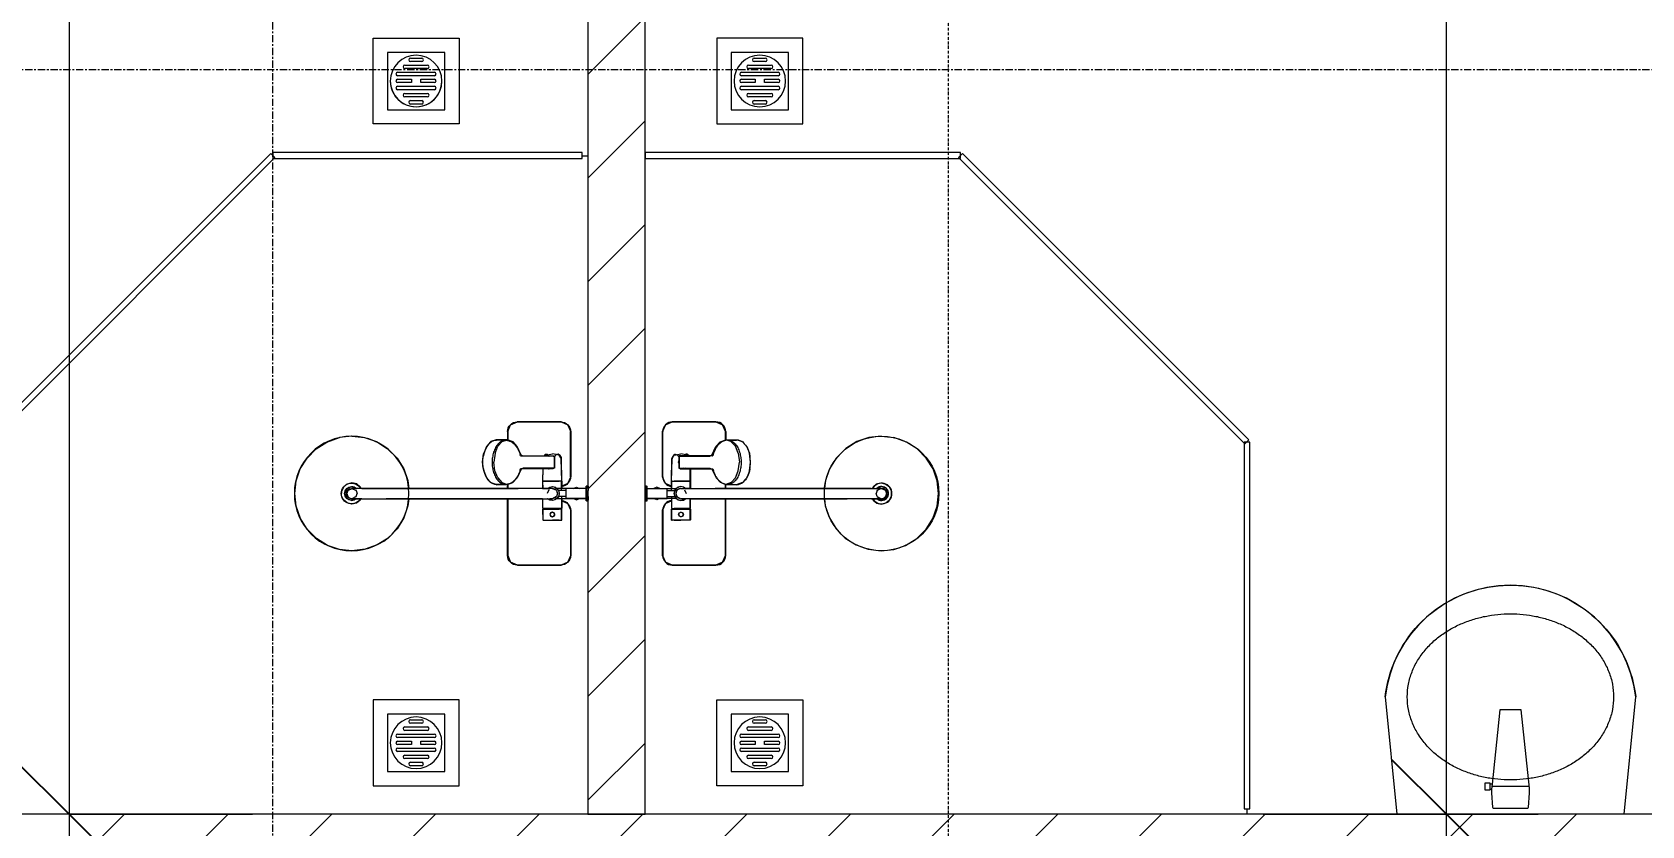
# Model space of a CAD drawing. Header units: millimetres. Extents: x 1591 to 239055, y -15958 to 83255.
# Drawn here: x 141412 to 144222, y 35717 to 37103 of the extents above; entities that cross this region are included whole.
import ezdxf

# ---------------------------------------------------------------- set-up
doc = ezdxf.new("R2010")
doc.units = ezdxf.units.MM
doc.linetypes.add('Dash Dot 3_16_', pattern=[7.9375, 4.7625, -1.5875, 0, -1.5875])
doc.linetypes.add('Grid Line', pattern=[22.225, 12.7, -3.175, 3.175, -3.175])
for name, color, linetype, lineweight in [('0-1', 250, 'Continuous', 5), ('A-ANNO-DIMS', 211, 'Continuous', 9), ('A-ANNO-DIMS-160', 211, 'Continuous', 9), ('A-FLOR-2', 9, 'Continuous', 9), ('A-GLAZ-CURT-1', 254, 'Continuous', 9), ('A-GLAZ-CURT-2', 9, 'Continuous', 9), ('A-WALL-1', 253, 'Continuous', 18), ('A-WALL-3', 113, 'Continuous', 18), ('A-WALL-PATT-1', 10, 'Continuous', 9), ('A-WALL-PATT-2', 111, 'Continuous', 9), ('G-ANNO-SYMB-1', 111, 'Dash Dot 3_16_', 18), ('M-EQPM-1', 254, 'Continuous', 9), ('P-SANR-FIXT', 6, 'Continuous', 9), ('P-SANR-FIXT-1', 254, 'Continuous', 9), ('S-GRID-1', 1, 'Grid Line', 9)]:
    doc.layers.add(name, color=color, linetype=linetype, lineweight=lineweight)
doc.styles.add('UTM Avo', font='UTM Avo.ttf', dxfattribs={"width": 0.9, "height": 400})
doc.dimstyles.new('1_Dim_chi_tiet_2_5', dxfattribs={"dimscale": 304.8, "dimtxt": 399.720379, "dimasz": 0.629921, "dimexe": 0.524934, "dimexo": 0.0625, "dimgap": 0.052493, "dimtad": 1, "dimdec": 0, "dimrnd": 5, "dimzin": 0, "dimdsep": 46, "dimtxsty": 'UTM Avo', "dimblk1": 'OBLIQUE', "dimblk2": 'OBLIQUE', "dimsah": 1, "dimcen": 0.09, "dimdle": 0.524934, "dimazin": 0, "dimtfac": 1, "dimtdec": 4, "dimtix": 1, "dimtmove": 0, "dimatfit": 3, "dimfxl": 1.049869, "dimfxlon": 1, "dimtvp": 1, "dimtolj": 1, "dimtzin": 0, "dimarcsym": 2})

# ---------------------------------------------------------------- blocks, each defined once
blk = doc.blocks.new('93925000_0001 - 93925000_top_dwg_93925000_T-348115-TKCS_MB TẦNG 6-8')
at = {"layer": 'P-SANR-FIXT'}
for p, q in [((-125, -47.4), (-125, -123.4)), ((-29.3, -30.4), (-108, -30.4)), ((-46.3, -78.4), (-46.3, -46.7)), ((-27.2, -47.1), (-26.1, -47.1)), ((21.5, -45.9), (60.6, -46.7)), ((29.3, -30.4), (108, -30.4)), ((125, -47.4), (125, -123.4)), ((-27.2, -77.9), (-26.1, -77.9)), ((-9, -412.5), (-9, -62.5)), ((9, -62.5), (9, -412.5)), ((43, -78.7), (21.5, -79.2)), ((43, -64.7), (43, -117.7)), ((65.8, -117.7), (65.8, -64.7)), ((-108, -140.4), (-9, -140.4)), ((9, -140.4), (16.1, -140.4)), ((42.7, -117.9), (42.7, -117.9)), ((43.2, -117.6), (43.2, -117.5)), ((65.6, -117.5), (65.6, -117.6)), ((66.1, -117.9), (66.1, -117.9)), ((108, -140.4), (92.7, -140.4)), ((15.4, -159.1), (15.8, -143.3)), ((93, -143.3), (93.4, -159.1))]:
    blk.add_line(p, q, dxfattribs=at)
at = {"layer": 'P-SANR-FIXT', "flags": 128}
for points in [[(-45.8, -46.1), (-27.2, -46.1), (-27.2, -78.9), (-45.8, -78.9)], [(-26.1, -46), (-26.1, -78.9), (-9, -79)], [(21.5, -47.4), (21.5, -79.1), (9, -79)]]:
    blk.add_lwpolyline(points, dxfattribs=at)
at = {"layer": 'P-SANR-FIXT'}
for centre, radius in [((-36.5, -62.5), 3.95), ((0, -412.5), 100)]:
    blk.add_circle(centre, radius, dxfattribs=at)
for centre, radius, start, end in [((-108, -47.4), 17, 90, 180), ((-45.8, -46.6), 0.5, 90, 180), ((-29.3, -47.4), 17, 4.7626, 90), ((0, -62.5), 12, 318.5904, 221.4096), ((0, -62.5), 9, 90, 180.0008), ((0, -62.5), 9, 360, 90), ((29.3, -47.4), 17, 90, 175.2374), ((59.7, -57.1), 10.5, 38.6491, 85.492), ((108, -47.4), 17, 360, 90), ((-45.8, -78.4), 0.5, 180, 270), ((45.7, -61.8), 2.59, 155.1929, 175.7071), ((45.9, -61.8), 2.75, 130.8294, 155.1929), ((46.1, -62.1), 3.08, 110.5459, 130.8294), ((54.4, -334.8), 275.9, 88.2683, 91.7343), ((-11.1, -67.1), 76.9, 1.7693, 4.1075), ((65.2, -72.4), 3.46, 323.2522, 79.3541), ((-108, -123.4), 17, 180, 270), ((33.7, -143.7), 17.9, 164.9525, 172.4168), ((35.2, -144.2), 19.5, 157.9614, 164.9563), ((37.1, -144.9), 21.6, 151.4775, 157.9654), ((39.3, -146.1), 24, 145.4892, 151.4815), ((41.5, -147.6), 26.8, 139.9517, 145.4927), ((43.6, -149.4), 29.5, 134.7867, 139.9744), ((46.2, -152), 33.2, 130.0223, 134.7808), ((47.7, -153.8), 35.5, 125.4414, 130.0144), ((49.9, -156.8), 39.2, 121.1773, 125.4365), ((50.6, -157.9), 40.5, 119.697, 121.1761), ((51, -158.7), 41.5, 117.0276, 119.7085), ((52.2, -161.1), 44.1, 113.3199, 117.0258), ((51.7, -159.9), 42.8, 109.7779, 113.2977), ((52.5, -162.2), 45.2, 106.1472, 109.7766), ((53.2, -164.5), 47.7, 103.9355, 106.1665), ((39.1, -108.2), 10.4, 284.3956, 285.5116), ((40.8, -114.2), 4.19, 285.5116, 289.9665), ((40.2, -112.5), 6, 289.9665, 292.7061), ((41.4, -115.3), 2.96, 292.7061, 296.5405), ((41.3, -115.1), 3.16, 296.9591, 300.8286), ((41.8, -115.8), 2.26, 300.8286, 305.287), ((42.1, -116.4), 1.64, 305.287, 309.9326), ((42.6, -116.9), 0.906, 309.9326, 315.24), ((66.5, -116.6), 1.39, 229.6335, 235.1234), ((66.3, -116.8), 1.08, 225.1702, 229.6335), ((67.3, -115.4), 2.79, 235.1234, 238.7439), ((67.2, -115.6), 2.6, 238.7439, 243.4573), ((67.8, -114.4), 3.89, 243.9189, 246.8313), ((68.1, -113.8), 4.52, 246.843, 250.4792), ((68.3, -113.2), 5.24, 250.478, 254.0406), ((68.5, -112.7), 5.75, 254.0357, 256.0561), ((55.4, -165.2), 48.4, 73.8659, 76.0481), ((56.2, -162.4), 45.5, 70.241, 73.86), ((57.4, -159.2), 42.1, 66.6693, 70.2637), ((56.5, -161.3), 44.3, 62.9815, 66.6728), ((58, -158.4), 41.1, 60.2783, 62.9855), ((57.7, -158.9), 41.7, 58.8444, 60.2824), ((59.2, -156.4), 38.7, 54.5377, 58.8482), ((60.9, -154), 35.8, 50.0034, 54.5405), ((62.8, -151.7), 32.8, 45.1921, 50.0042), ((65, -149.6), 29.8, 40.0487, 45.1896), ((87.6, -128.4), 1.5, 180, 187.5386), ((87.6, -128.4), 1.5, 258.6057, 270), ((67.2, -147.7), 26.8, 34.5125, 40.0422), ((69.4, -146.2), 24.2, 28.5363, 34.4919), ((73.8, -143.9), 19.2, 21.6374, 28.9183), ((71.2, -145), 22.1, 15.4436, 21.6374), ((76.8, -143.4), 16.2, 7.1859, 15.4436), ((108, -123.4), 17, 270, 360), ((32.7, -159), 17.3, 181.3198, 222.2619), ((32.6, -143.6), 16.9, 172.414, 179.1297), ((76, -159), 17.4, 317.3098, 358.6393), ((73.9, -143.8), 19.1, 1.2699, 7.1859), ((54.2, -123), 60.6, 259.1395, 270.1494), ((54.2, -119.5), 64.1, 270.1494, 280.3637), ((0, -412.5), 18, 120.2491, 59.7509), ((0, -412.5), 12.2, 137.7946, 42.2054), ((0, -412.5), 9, 180, 0)]:
    blk.add_arc(centre, radius, start, end, dxfattribs=at)
for points, degree in [([(-12.9, 0), (-12.9, -1.5), (-12.9, -3)], 2), ([(12.9, 0), (0, 0), (-12.8, 0)], 2), ([(12.8, 0), (12.9, 0), (12.9, 0)], 2), ([(12.9, 0), (12.9, -1.5), (12.9, -3)], 2), ([(-12.9, -3), (0, -3), (12.8, -3)], 2), ([(-12.8, -3), (-12.9, -3), (-12.9, -3)], 2), ([(-8.5, -3.8), (-8.5, -20.9), (-8.5, -38)], 2), ([(8.5, -3.8), (8.5, -20.9), (8.5, -38)], 2), ([(-5, -46), (-15.5, -46), (-26.1, -46)], 2), ([(-8.5, -38), (0, -38), (8.5, -38)], 2), ([(-5, -38), (-5, -44.8), (-5, -51.6)], 2), ([(5, -38), (5, -44.8), (5, -51.6)], 2), ([(5, -46), (13.3, -46), (21.5, -46)], 2), ([(43.2, -61.6), (43.1, -62.2), (43.3, -62.8), (43, -63.5), (43, -64.1), (43, -64.7)], 5), ([(46.1, -59), (45.8, -59), (45.6, -59), (45.4, -59.1), (45.2, -59.1), (45, -59.2)], 5), ([(65.6, -61.6), (65.6, -60.8), (65.5, -60), (64.3, -59), (63.5, -59), (62.7, -59)], 5), ([(42.8, -182.5), (33, -180.6), (24.7, -176.4), (19.9, -170.7)], 3), ([(88.8, -170.8), (83.9, -176.5), (75.6, -180.7), (65.8, -182.5)], 3)]:
    blk.add_open_spline(points, degree=degree, dxfattribs=at)
for points, weights in [([(-9.3, -3), (-8.5, -3), (-8.5, -3.8)], [1, 0.707106775639, 1]), ([(9.3, -3), (8.5, -3), (8.5, -3.8)], [1, 0.707106765177, 1]), ([(21.5, -45.9), (21.5, -45.7), (21.5, -47.4)], [0.874147445041, 0.908470869121, 1]), ([(67.9, -74.4), (66.9, -75.7), (65.8, -76.4)], [1, 0.991614392871, 1]), ([(54.4, -167.3), (15.8, -167.3), (15.8, -143.6)], [1, 0.707106781187, 1]), ([(93, -143.6), (93, -167.3), (54.4, -167.3)], [1, 0.707106781187, 1])]:
    blk.add_rational_spline(points, weights, degree=2, dxfattribs=at)
blk.add_open_spline([(68, -50.6), (68.4, -51.1), (68.6, -51.7), (68.7, -53.5), (68.2, -54.7), (66.1, -57), (64.6, -58.1), (62.7, -59)], degree=3, knots=[0.3623591, 0.3623591, 0.3623591, 0.3623591, 0.4991435, 0.4991435, 0.7494159, 0.7494159, 0.9564651, 0.9564651, 0.9564651, 0.9564651], dxfattribs=at)
blk = doc.blocks.new('93925000_0001 - 93925000_top_dwg-348114-TKCS_MB TẦNG 6-8')
blk.add_blockref('93925000_0001 - 93925000_top_dwg_93925000_T-348115-TKCS_MB TẦNG 6-8', (0, 0))
blk = doc.blocks.new('93925000_0001 - 93925000_3D_low_dwg-348120-TKCS_MB TẦNG 6-8')
at = {"layer": 'P-SANR-FIXT'}
for p, q in [((-13, 0.4), (-12.1, 0.4)), ((-13, 0.4), (-11.6, 0.4)), ((-13, -2.4), (-13, 0.4)), ((-12.1, 0.4), (-9.1, 0.4)), ((-8, 0.4), (-11.6, 0.4)), ((-9.1, 0.4), (-5, 0.4)), ((-5, 0.4), (-8, 0.4)), ((-5, 0.4), (0, 0.4)), ((0, 0.4), (5.1, 0.4)), ((5.1, 0.4), (9, 0.4)), ((8.2, 0.4), (5.1, 0.4)), ((11.6, 0.4), (8.2, 0.4)), ((9, 0.4), (12, 0.4)), ((13, 0.4), (11.6, 0.4)), ((12, 0.4), (13, 0.4)), ((13, -2.4), (13, 0.4)), ((-13, -2.4), (-13, 0)), ((-12.1, -2.4), (-13, -2.4)), ((-13, -2.4), (-11.6, -2.4)), ((-12.1, -2.4), (-13, -2.4)), ((-13, -2.4), (-11.6, -2.4)), ((-9.1, -2.4), (-12.1, -2.4)), ((-9.1, -2.4), (-12.1, -2.4)), ((-11.6, -2.4), (-8.5, -2.4)), ((-11.6, -2.4), (-8.9, -2.4)), ((-11.1, -20.1), (-8.9, -14.6)), ((-8.9, -25.2), (-11.1, -20.1)), ((-5, -2.4), (-9.1, -2.4)), ((-8.9, -45.6), (-8.9, -2.4)), ((-6.1, -2.4), (-8.5, -2.4)), ((-8.5, -53.6), (-8.5, -2.4)), ((0, -2.4), (-5, -2.4)), ((5.1, -2.4), (0, -2.4)), ((5.1, -2.4), (9, -2.4)), ((6.1, -2.4), (8.5, -2.4)), ((11.6, -2.4), (8.5, -2.4)), ((8.5, -2.4), (8.5, -53.6)), ((8.9, -2.4), (8.9, -45.6)), ((11.6, -2.4), (8.9, -2.4)), ((11.1, -20.1), (8.9, -15)), ((8.9, -25.6), (11.1, -20.1)), ((9, -2.4), (12, -2.4)), ((9, -2.4), (12, -2.4)), ((13, -2.4), (11.6, -2.4)), ((13, -2.4), (11.6, -2.4)), ((12, -2.4), (13, -2.4)), ((12, -2.4), (13, -2.4)), ((13, -2.4), (13, 0)), ((-125, -47), (-120, -35)), ((-120, -35), (-125, -47)), ((-125, -123), (-125, -47)), ((-125, -47), (-125, -123)), ((-120, -35), (-108, -30)), ((-108, -30), (-120, -35)), ((-108, -30), (-29.2, -30)), ((-29.2, -30), (-108, -30)), ((-46.3, -45.7), (-27.2, -45.6)), ((-46.3, -46.9), (-46.3, -45.7)), ((-46.3, -45.7), (-46.3, -46.9)), ((-46.3, -50.5), (-46.3, -46.9)), ((-46.3, -50.5), (-46.3, -56.1)), ((-46.3, -56.1), (-46.3, -62.1)), ((-29.2, -30), (-17.2, -35)), ((-17.2, -35), (-29.2, -30)), ((-27.2, -46.8), (-27.2, -45.6)), ((-27.2, -46.8), (-27.2, -50.4)), ((-27.2, -56), (-27.2, -50.4)), ((-27.2, -62.1), (-27.2, -56)), ((-26.1, -46.8), (-26.1, -45.6)), ((-8.5, -45.6), (-26.1, -45.6)), ((-26.1, -46.8), (-26.1, -50.4)), ((-26.1, -56), (-26.1, -50.4)), ((-26.1, -62.1), (-26.1, -56)), ((-17.2, -35), (-12.8, -45.6)), ((-12.8, -45.6), (-17.2, -35)), ((-8.5, -53.6), (-11.2, -57.7)), ((-8.5, -53.6), (-11.2, -57.7)), ((-5.4, -54.9), (-9, -62.1)), ((-4.4, -50.9), (-8.5, -53.6)), ((-4.4, -50.9), (-8.5, -53.6)), ((0, -53.1), (-5.4, -54.9)), ((-4.6, -51), (-4.4, -50.9)), ((0, -50.1), (-4.4, -50.9)), ((4.4, -50.9), (0, -50.1)), ((2.5, -54.1), (0, -53.1)), ((4.4, -50.9), (4.6, -51)), ((4.4, -50.9), (8.5, -53.6)), ((4.4, -50.9), (8.5, -53.6)), ((9, -62.1), (6.4, -55.7)), ((21.5, -45.6), (8.5, -45.6)), ((11.1, -57.5), (8.5, -53.6)), ((11.2, -57.7), (8.5, -53.6)), ((11.2, -57.7), (8.5, -53.6)), ((17.2, -35), (12.8, -45.6)), ((12.8, -45.6), (17.2, -35)), ((17.2, -35), (29.2, -30)), ((17.2, -35), (29.2, -30)), ((21.5, -45.6), (60.6, -46.1)), ((21.5, -46.8), (21.5, -45.6)), ((21.5, -46.8), (21.5, -50.4)), ((21.5, -56), (21.5, -50.4)), ((21.5, -62.1), (21.5, -56)), ((29.2, -30), (108, -30)), ((108, -30), (29.2, -30)), ((60.6, -46.1), (66.7, -50.3)), ((66.7, -50.3), (69.5, -62.1)), ((108, -30), (120, -35)), ((120, -35), (108, -30)), ((120, -35), (125, -47)), ((125, -47), (120, -35)), ((125, -47), (125, -123)), ((125, -123), (125, -47)), ((-46.3, -68.1), (-46.3, -62.1)), ((-46.3, -73.7), (-46.3, -68.1)), ((-46.3, -77.3), (-46.3, -73.7)), ((-46.3, -78.5), (-46.3, -77.3)), ((-46.3, -78.5), (-46.3, -77.3)), ((-46.3, -78.5), (-27.2, -78.6)), ((-40.5, -62.1), (-39.4, -59.4)), ((-40.5, -62.1), (-39.3, -64.9)), ((-36.6, -58.1), (-39.4, -59.4)), ((-36.5, -66.1), (-39.3, -64.9)), ((-36.6, -58.1), (-33.6, -59.3)), ((-33.6, -64.8), (-36.5, -66.1)), ((-33.6, -59.3), (-32.5, -62.1)), ((-33.6, -64.8), (-32.5, -62.1)), ((-27.2, -68.2), (-27.2, -62.1)), ((-27.2, -73.8), (-27.2, -68.2)), ((-27.2, -77.4), (-27.2, -73.8)), ((-27.2, -78.6), (-27.2, -77.4)), ((-26.1, -68.2), (-26.1, -62.1)), ((-26.1, -73.8), (-26.1, -68.2)), ((-26.1, -77.4), (-26.1, -73.8)), ((-26.1, -78.6), (-26.1, -77.4)), ((-26.1, -78.6), (-9, -78.6)), ((-11.1, -57.5), (-12, -62.1)), ((-11.2, -57.7), (-12, -62.1)), ((-12, -62.1), (-11.2, -66.5)), ((-12, -62.1), (-11.2, -66.5)), ((-11.1, -57.5), (-11.2, -57.7)), ((-11.1, -66.7), (-11.2, -66.5)), ((-11.2, -66.5), (-9, -69.8)), ((-11.1, -66.7), (-9, -69.9)), ((-9, -62.1), (-9, -66.3)), ((-9, -79.5), (-9, -66.3)), ((-9, -79.5), (-9, -94.5)), ((6.4, -68.5), (0, -71.1)), ((9, -62.1), (7.9, -59.4)), ((9, -62.1), (9, -66.5)), ((9, -79.6), (9, -66.5)), ((9, -69.8), (11.2, -66.5)), ((9, -69.8), (11.2, -66.5)), ((9, -69.8), (11.1, -66.7)), ((9, -78.6), (21.5, -78.6)), ((9, -79.6), (9, -94.6)), ((11.1, -57.5), (11.2, -57.7)), ((11.1, -66.7), (12, -62.1)), ((11.1, -66.7), (11.2, -66.5)), ((12, -62.1), (11.2, -57.7)), ((12, -62.1), (11.2, -57.7)), ((11.2, -66.5), (12, -62.1)), ((21.5, -68.2), (21.5, -62.1)), ((21.5, -73.8), (21.5, -68.2)), ((21.5, -77.4), (21.5, -73.8)), ((21.5, -78.6), (21.5, -77.4)), ((21.5, -78.6), (44.3, -78.3)), ((43.3, -68.3), (43.8, -62.2)), ((43.3, -68.3), (44.3, -66.3)), ((44.3, -70.3), (43.3, -68.3)), ((44.3, -58.6), (44.2, -112.9)), ((65.4, -58.6), (44.3, -58.6)), ((52.7, -58.6), (54.8, -57.9)), ((54.8, -57.9), (56.9, -58.6)), ((65.4, -58.6), (65.4, -112.9)), ((66.3, -68.3), (65.4, -66.3)), ((65.4, -70.2), (66.3, -68.3)), ((66.3, -68.3), (65.5, -58.6)), ((66.7, -73.9), (69.5, -62.1)), ((-9, -94.5), (-9, -122.1)), ((9, -94.6), (9, -122.1)), ((-120, -135), (-125, -123)), ((-125, -123), (-120, -135)), ((-108, -140), (-120, -135)), ((-120, -135), (-108, -140)), ((-8.8, -140), (-108, -140)), ((-108, -140), (-8.8, -140)), ((-9, -122.1), (-9, -352.1)), ((16.1, -140), (8.8, -140)), ((8.8, -140), (16.1, -140)), ((9, -352.1), (9, -122.1)), ((16, -140.4), (19, -131.1)), ((16, -140.4), (16, -160.1)), ((19.3, -150.1), (16, -140.4)), ((27.2, -123.6), (19, -131.1)), ((42.7, -116.4), (27.2, -123.6)), ((44.2, -112.9), (42.7, -116.4)), ((65.4, -112.9), (67, -116.4)), ((67, -116.4), (82.2, -123.4)), ((82.2, -123.4), (90.4, -130.7)), ((90.4, -130.7), (93.7, -140.4)), ((90.7, -149.6), (93.7, -140.4)), ((108, -140), (93.6, -140)), ((93.6, -140), (108, -140)), ((93.7, -140.4), (93.7, -160.1)), ((108, -140), (120, -135)), ((108, -140), (120, -135)), ((125, -123), (120, -135)), ((120, -135), (125, -123)), ((16, -160.1), (18.8, -169)), ((19.3, -169.7), (16, -160.1)), ((27.5, -157.3), (19.3, -150.1)), ((27.5, -157.3), (39.8, -162.4)), ((39.8, -162.4), (54.8, -164.2)), ((70.6, -162.2), (54.8, -164.2)), ((70.6, -162.2), (82.5, -157.2)), ((90.7, -149.6), (82.5, -157.2)), ((93.7, -160.1), (90.7, -169.3)), ((25.5, -175.3), (21, -171.3)), ((39.8, -182), (27.5, -177)), ((39.6, -182), (54.8, -183.9)), ((39.8, -182), (54.8, -183.9)), ((54.8, -183.9), (70.6, -181.9)), ((54.8, -183.9), (69.3, -182.2)), ((82.5, -176.8), (70.6, -181.9)), ((82.2, -177), (79.6, -178.1)), ((90.7, -169.3), (82.5, -176.8)), ((90.6, -169.4), (88.2, -171.6)), ((-61.8, -333.3), (-77.7, -348.9)), ((-42.5, -321.4), (-61.8, -333.3)), ((-21.4, -314.2), (-42.5, -321.4)), ((-9, -312.8), (-21.4, -314.2)), ((22.5, -314.4), (9, -312.9)), ((43, -321.6), (22.5, -314.4)), ((61.9, -333.3), (43, -321.6)), ((78.8, -350.3), (61.9, -333.3)), ((-77.7, -348.9), (-89.8, -367.9)), ((-9, -374.4), (-9, -352.1)), ((9, -374.3), (9, -352.1)), ((90.5, -369.3), (78.8, -350.3)), ((-97.3, -388.9), (-100, -411.9)), ((-89.8, -367.9), (-97.3, -388.9)), ((-9, -394.7), (-9, -374.4)), ((9, -394.5), (9, -374.3)), ((97.6, -390.1), (90.5, -369.3)), ((100, -411.9), (97.6, -390.1)), ((-100, -411.9), (-97.6, -433.8)), ((-16.7, -404), (-18.5, -411.9)), ((-18.5, -411.9), (-18.5, -411.9)), ((-18.5, -411.9), (-16.5, -420.1)), ((-11.8, -397.7), (-16.7, -404)), ((-16.5, -420.1), (-11.3, -426.5)), ((-12, -411.9), (-9, -404.4)), ((-8.3, -420.6), (-12, -411.9)), ((-9, -396.3), (-11.8, -397.7)), ((-9, -394.7), (-9, -407.6)), ((-5.4, -404.7), (-9, -411.9)), ((-9, -407.6), (-9, -411.9)), ((-9, -411.9), (-9, -411.9)), ((0, -423.9), (-8.3, -420.6)), ((-5.4, -404.7), (-6.3, -405.5)), ((-5.4, -419.1), (-6.2, -418.4)), ((-5.4, -404.7), (0, -402.9)), ((0, -420.9), (-5.4, -419.1)), ((0, -420.9), (-5.4, -419.1)), ((5.4, -404.7), (0, -402.9)), ((5.4, -419.1), (0, -420.9)), ((5.4, -419.1), (0, -420.9)), ((8.7, -420.2), (0, -423.9)), ((9, -411.9), (5.4, -404.7)), ((5.4, -404.7), (6.2, -405.4)), ((5.4, -419.1), (9, -411.6)), ((5.4, -419.1), (9, -411.9)), ((6.2, -418.4), (5.4, -419.1)), ((8.7, -420.2), (12, -411.9)), ((9, -394.5), (9, -407.4)), ((11.7, -397.6), (9, -396.3)), ((12, -411.9), (9, -404.9)), ((9, -411.9), (9, -407.4)), ((9, -411.6), (9, -411.9)), ((11.7, -397.6), (16.7, -403.7)), ((11.7, -397.6), (16.7, -403.7)), ((16.5, -420.1), (11.7, -426.2)), ((18.5, -411.9), (16.5, -420.1)), ((16.7, -403.7), (18.5, -411.9)), ((16.7, -403.7), (18.5, -411.9)), ((18.5, -411.9), (18.5, -411.9)), ((100, -411.9), (97.5, -433.9)), ((-97.6, -433.8), (-90.5, -454.4)), ((-11.3, -426.5), (-3.9, -430)), ((-3.9, -430), (4.1, -429.9)), ((4.1, -429.9), (11.7, -426.2)), ((89.8, -455.8), (97.5, -433.9)), ((-90.5, -454.4), (-78.4, -473.9)), ((-78.4, -473.9), (-62.2, -490.2)), ((61.9, -490.4), (78, -474.5)), ((78, -474.5), (89.8, -455.8)), ((-62.2, -490.2), (-43.5, -501.9)), ((-43.5, -501.9), (-22.2, -509.4)), ((22.1, -509.4), (42.9, -502.2)), ((42.9, -502.2), (61.9, -490.4)), ((-22.2, -509.4), (-0.1, -511.9)), ((-0.1, -511.9), (22.1, -509.4))]:
    blk.add_line(p, q, dxfattribs=at)
blk = doc.blocks.new('93925000_0001 - FMM 93925000-348244-TKCS_MB TẦNG 6-8')
for name in ['93925000_0001 - 93925000_3D_low_dwg-348120-TKCS_MB TẦNG 6-8', '93925000_0001 - 93925000_top_dwg-348114-TKCS_MB TẦNG 6-8']:
    blk.add_blockref(name, (0, 0))
blk = doc.blocks.new('bonruatreo - Chậu rửa-348246-TKCS_MB TẦNG 6-8')
at = {"layer": 'P-SANR-FIXT-1'}
for p, q in [((-218.6, 205), (-198.4, 0)), ((198.4, 0), (218.6, 205)), ((-18.5, 182.5), (-32.2, 52.9)), ((18.5, 182.5), (-18.5, 182.5)), ((33, 45.4), (18.5, 182.5)), ((-35.6, 54.2), (-44.7, 54.2)), ((-44.7, 54.2), (-44.7, 42.8)), ((-44.7, 42.8), (-35.6, 42.8)), ((-35.6, 52.9), (-35.6, 54.2)), ((-32.2, 52.9), (-35.6, 52.9)), ((-35.6, 44.2), (-35.6, 52.9)), ((-35.6, 42.8), (-35.6, 44.2)), ((-35.6, 44.2), (-33.1, 44.2)), ((-32.2, 52.9), (-33.1, 44.2)), ((-33, 37.3), (-31.4, 12.2)), ((32.7, 48.5), (-32.7, 48.5)), ((31.4, 12.2), (33, 37.3)), ((-30.2, 11), (30.2, 11))]:
    blk.add_line(p, q, dxfattribs=at)
at = {"layer": 'P-SANR-FIXT-1', "flags": 128}
blk.add_lwpolyline([(-218.6, 205), (-217.4, 213.7), (-215.9, 222.4), (-214, 231), (-211.8, 239.5), (-209.3, 247.9), (-206.4, 256.2), (-203.2, 264.4), (-199.6, 272.5), (-195.8, 280.4), (-191.6, 288.1), (-187.1, 295.7), (-182.3, 303.1), (-177.3, 310.3), (-171.9, 317.3), (-166.3, 324.1), (-160.4, 330.6), (-154.2, 336.9), (-147.8, 342.9), (-141.2, 348.7), (-134.3, 354.2), (-127.3, 359.4), (-120, 364.4), (-112.5, 369), (-104.9, 373.4), (-97.1, 377.4), (-89.1, 381.2), (-81, 384.6), (-72.7, 387.6), (-64.4, 390.4), (-55.9, 392.8), (-47.3, 394.8), (-38.7, 396.6), (-30, 397.9), (-21.3, 399), (-12.5, 399.6), (-3.7, 400), (5.1, 399.9), (13.9, 399.6), (22.6, 398.8), (31.4, 397.8), (40.1, 396.3), (48.7, 394.5), (57.2, 392.4), (65.7, 390), (74, 387.2), (82.2, 384.1), (90.3, 380.6), (98.3, 376.8), (106.1, 372.7), (113.7, 368.3), (121.1, 363.6), (128.4, 358.7), (135.4, 353.4), (142.2, 347.8), (148.8, 342), (155.2, 335.9), (161.3, 329.6), (167.2, 323), (172.8, 316.2), (178.1, 309.2), (183.1, 302), (187.8, 294.6), (192.2, 287), (196.4, 279.2), (200.2, 271.3), (203.7, 263.2), (206.8, 255), (209.7, 246.6), (212.2, 238.2), (214.3, 229.7), (216.1, 221.1), (217.6, 212.4), (218.6, 205)], dxfattribs=at)
at = {"layer": 'P-SANR-FIXT-1'}
for centre, radius, start, end in [((0, 180), 220, 6.525, 173.475), ((5.5, 41.4), 38.7, 175.8543, 186.034), ((-5.5, 41.4), 38.7, 353.966, 6.034), ((-30.1, 12.3), 1.3, 183.5997, 268.7722), ((30.1, 12.3), 1.3, 271.2278, 356.4003)]:
    blk.add_arc(centre, radius, start, end, dxfattribs=at)
for points in [[(-180, 205), (-180, 212.4), (-178.6, 227.3), (-172.4, 248.8), (-162.5, 268.9), (-149.4, 287), (-133.8, 303), (-116.1, 316.6), (-96.9, 327.9), (-76.5, 336.8), (-55.2, 343.5), (-33.3, 347.9), (-11.2, 350.1), (11.1, 350.1), (33.3, 347.9), (55.2, 343.5), (76.5, 336.8), (96.9, 327.9), (116.1, 316.6), (133.8, 302.9), (149.5, 287), (162.5, 268.8), (172.4, 248.8), (178.6, 227.3), (180, 212.4), (180, 205)], [(180, 205), (180, 197.6), (178.6, 182.7), (172.4, 161.2), (162.5, 141.2), (149.5, 123), (133.8, 107.1), (116.1, 93.4), (96.9, 82.1), (76.5, 73.2), (55.2, 66.5), (33.3, 62.1), (11.1, 59.9), (-11.2, 59.9), (-33.3, 62.1), (-55.2, 66.5), (-76.5, 73.2), (-96.9, 82.1), (-116.1, 93.4), (-133.8, 107), (-149.4, 123), (-162.5, 141.1), (-172.4, 161.2), (-178.6, 182.7), (-180, 197.6), (-180, 205)]]:
    blk.add_open_spline(points, degree=3, dxfattribs=at)
blk = doc.blocks.new('System Panel - Glazed-433665-TKCS_MB TẦNG 6-8')
at = {"layer": 'A-GLAZ-CURT-2'}
for p, q in [((275, 5), (-275, 5)), ((-275, 5), (-275, -5)), ((275, -5), (275, 5)), ((-275, -5), (275, -5))]:
    blk.add_line(p, q, dxfattribs=at)
blk = doc.blocks.new('System Panel - Glazed-933638-TKCS_MB TẦNG 6-8')
at = {"layer": 'A-GLAZ-CURT-2'}
for p, q in [((320.2, 5), (-320.2, 5)), ((-320.2, 5), (-320.2, -5)), ((320.2, -5), (320.2, 5)), ((-320.2, -5), (320.2, -5))]:
    blk.add_line(p, q, dxfattribs=at)
blk = doc.blocks.new('System Panel - Glazed-433667-TKCS_MB TẦNG 6-8')
at = {"layer": 'A-GLAZ-CURT-2'}
for p, q in [((353.6, 5), (-353.6, 5)), ((-353.6, 5), (-353.6, -5)), ((353.6, -5), (353.6, 5)), ((-353.6, -5), (353.6, -5))]:
    blk.add_line(p, q, dxfattribs=at)
blk = doc.blocks.new('THU NUOC - THU NUOC-455054-TKCS_MB TẦNG 6-8')
at = {"layer": 'M-EQPM-1'}
for p, q in [((-66.3, -70.6), (-66.3, 79.4)), ((-66.3, 79.4), (83.7, 79.4)), ((83.7, 79.4), (83.7, -70.6)), ((58.7, 54.4), (-41.3, 54.4)), ((-41.3, 54.4), (-41.3, -45.6)), ((-11, 32.1), (28.5, 32.1)), ((-1.1, 44.5), (18.5, 44.5)), ((18.5, 38.5), (-1.1, 38.5)), ((58.7, -45.6), (58.7, 54.4)), ((-23.3, 19.6), (40.9, 19.6)), ((40.9, 13.6), (-23.3, 13.6)), ((-23.3, 7.2), (0.7, 7.2)), ((0.7, 1.2), (-23.3, 1.2)), ((28.5, 26.1), (-11, 26.1)), ((0.7, 7.2), (0.7, 1.2)), ((16.7, 1.2), (16.7, 7.2)), ((16.7, 7.2), (40.9, 7.2)), ((40.9, 1.2), (16.7, 1.2)), ((-23.3, -4.8), (40.9, -4.8)), ((40.9, -10.8), (-23.3, -10.8)), ((-11, -17.3), (28.5, -17.3)), ((28.5, -23.3), (-11, -23.3)), ((-41.3, -45.6), (58.7, -45.6)), ((-1.1, -29.6), (18.5, -29.6)), ((18.5, -35.6), (-1.1, -35.6)), ((83.7, -70.6), (-66.3, -70.6))]:
    blk.add_line(p, q, dxfattribs=at)
for centre, radius, start, end in [((8.7, 4.4), 45, 0, 180), ((8.7, 4.4), 45, 360, 180), ((-11, 29.1), 3, 90, 270), ((-1.1, 41.5), 3, 90, 270), ((18.5, 41.5), 3, 270, 90), ((28.5, 29.1), 3, 270, 90), ((8.7, 4.4), 45, 180, 0), ((8.7, 4.4), 45, 180, 360), ((-23.3, 16.6), 3, 90, 270), ((-23.3, 4.2), 3, 90, 270), ((40.9, 16.6), 3, 270, 90), ((40.9, 4.2), 3, 270, 90), ((-23.3, -7.8), 3, 90, 270), ((-11, -20.3), 3, 90, 270), ((28.5, -20.3), 3, 270, 90), ((40.9, -7.8), 3, 270, 90), ((-1.1, -32.6), 3, 90, 270), ((18.5, -32.6), 3, 270, 90)]:
    blk.add_arc(centre, radius, start, end, dxfattribs=at)
blk = doc.blocks.new('THU NUOC - THU NUOC-461820-TKCS_MB TẦNG 6-8')
at = {"layer": 'M-EQPM-1'}
for p, q in [((-66.3, 70.6), (-66.3, -79.4)), ((83.7, 70.6), (-66.3, 70.6)), ((83.7, -79.4), (83.7, 70.6)), ((58.7, 45.6), (-41.3, 45.6)), ((-41.3, 45.6), (-41.3, -54.4)), ((-1.1, 35.6), (18.5, 35.6)), ((18.5, 29.6), (-1.1, 29.6)), ((58.7, -54.4), (58.7, 45.6)), ((-23.3, 10.8), (40.9, 10.8)), ((40.9, 4.8), (-23.3, 4.8)), ((-11, 23.3), (28.5, 23.3)), ((28.5, 17.3), (-11, 17.3)), ((-23.3, -1.2), (0.7, -1.2)), ((0.7, -7.2), (-23.3, -7.2)), ((-23.3, -13.6), (40.9, -13.6)), ((40.9, -19.6), (-23.3, -19.6)), ((-11, -26.1), (28.5, -26.1)), ((0.7, -1.2), (0.7, -7.2)), ((16.7, -1.2), (40.9, -1.2)), ((16.7, -7.2), (16.7, -1.2)), ((40.9, -7.2), (16.7, -7.2)), ((-41.3, -54.4), (58.7, -54.4)), ((28.5, -32.1), (-11, -32.1)), ((-1.1, -38.5), (18.5, -38.5)), ((18.5, -44.5), (-1.1, -44.5)), ((-66.3, -79.4), (83.7, -79.4))]:
    blk.add_line(p, q, dxfattribs=at)
for centre, radius, start, end in [((8.7, -4.4), 45, 0, 180), ((8.7, -4.4), 45, 0, 180), ((-1.1, 32.6), 3, 90, 270), ((18.5, 32.6), 3, 270, 90), ((-23.3, 7.8), 3, 90, 270), ((-11, 20.3), 3, 90, 270), ((28.5, 20.3), 3, 270, 90), ((40.9, 7.8), 3, 270, 90), ((8.7, -4.4), 45, 180, 360), ((8.7, -4.4), 45, 180, 360), ((-23.3, -4.2), 3, 90, 270), ((-23.3, -16.6), 3, 90, 270), ((-11, -29.1), 3, 90, 270), ((28.5, -29.1), 3, 270, 90), ((40.9, -4.2), 3, 270, 90), ((40.9, -16.6), 3, 270, 90), ((-1.1, -41.5), 3, 90, 270), ((18.5, -41.5), 3, 270, 90)]:
    blk.add_arc(centre, radius, start, end, dxfattribs=at)
blk = doc.blocks.new('93925000_0001 - 93925000_3D_low_dwg-V54-TKCS_MB TẦNG 6-8')
at = {"layer": 'P-SANR-FIXT'}
for p, q in [((-13, 0.4), (-12.1, 0.4)), ((-13, 0.4), (-11.6, 0.4)), ((-13, 0.4), (-12.1, 0.4)), ((-13, 0.4), (-11.6, 0.4)), ((-13, -2.4), (-13, 0.4)), ((-13, -2.4), (-13, 0.4)), ((-12.1, 0.4), (-9.1, 0.4)), ((-12.1, 0.4), (-9.1, 0.4)), ((-8, 0.4), (-11.6, 0.4)), ((-8, 0.4), (-11.6, 0.4)), ((-9.1, 0.4), (-5, 0.4)), ((-5, 0.4), (-8, 0.4)), ((-5, 0.4), (0, 0.4)), ((0, 0.4), (5.1, 0.4)), ((5.1, 0.4), (9, 0.4)), ((8.2, 0.4), (5.1, 0.4)), ((11.6, 0.4), (8.2, 0.4)), ((11.6, 0.4), (8.2, 0.4)), ((9, 0.4), (12, 0.4)), ((9, 0.4), (12, 0.4)), ((13, 0.4), (11.6, 0.4)), ((13, 0.4), (11.6, 0.4)), ((12, 0.4), (13, 0.4)), ((12, 0.4), (13, 0.4)), ((13, -2.4), (13, 0.4)), ((13, -2.4), (13, 0.4)), ((-12.1, -2.4), (-13, -2.4)), ((-13, -2.4), (-11.6, -2.4)), ((-12.1, -2.4), (-13, -2.4)), ((-13, -2.4), (-11.6, -2.4)), ((-9.1, -2.4), (-12.1, -2.4)), ((-9.1, -2.4), (-12.1, -2.4)), ((-11.6, -2.4), (-8.5, -2.4)), ((-11.6, -2.4), (-8.9, -2.4)), ((-11.1, -20.1), (-8.9, -14.6)), ((-8.9, -25.2), (-11.1, -20.1)), ((-5, -2.4), (-9.1, -2.4)), ((-8.9, -44.3), (-8.9, -2.4)), ((-6.1, -2.4), (-8.5, -2.4)), ((-8.5, -53.6), (-8.5, -2.4)), ((0, -2.4), (-5, -2.4)), ((5.1, -2.4), (0, -2.4)), ((5.1, -2.4), (9, -2.4)), ((6.1, -2.4), (8.5, -2.4)), ((11.6, -2.4), (8.5, -2.4)), ((8.5, -2.4), (8.5, -53.6)), ((8.9, -2.4), (8.9, -44.3)), ((11.6, -2.4), (8.9, -2.4)), ((11.1, -20.1), (8.9, -15)), ((8.9, -25.6), (11.1, -20.1)), ((9, -2.4), (12, -2.4)), ((9, -2.4), (12, -2.4)), ((13, -2.4), (11.6, -2.4)), ((13, -2.4), (11.6, -2.4)), ((12, -2.4), (13, -2.4)), ((12, -2.4), (13, -2.4)), ((-125, -47), (-120, -35)), ((-120, -35), (-125, -47)), ((-125, -123), (-125, -47)), ((-125, -47), (-125, -123)), ((-120, -35), (-108, -30)), ((-108, -30), (-120, -35)), ((-108, -30), (-29.2, -30)), ((-29.2, -30), (-108, -30)), ((-46.3, -45.7), (-27.2, -45.6)), ((-46.3, -46.9), (-46.3, -45.7)), ((-46.3, -45.7), (-46.3, -46.9)), ((-46.3, -50.5), (-46.3, -46.9)), ((-46.3, -50.5), (-46.3, -56.1)), ((-46.3, -56.1), (-46.3, -62.1)), ((-29.2, -30), (-17.2, -35)), ((-17.2, -35), (-29.2, -30)), ((-27.2, -46.8), (-27.2, -45.6)), ((-27.2, -46.8), (-27.2, -50.4)), ((-27.2, -56), (-27.2, -50.4)), ((-27.2, -62.1), (-27.2, -56)), ((-26.1, -46.8), (-26.1, -45.6)), ((-8.5, -45.6), (-26.1, -45.6)), ((-26.1, -46.8), (-26.1, -50.4)), ((-26.1, -56), (-26.1, -50.4)), ((-26.1, -62.1), (-26.1, -56)), ((-17.2, -35), (-13.3, -44.3)), ((-13.3, -44.3), (-17.2, -35)), ((-8.5, -53.6), (-11.2, -57.7)), ((-8.5, -53.6), (-11.2, -57.7)), ((-5.4, -54.9), (-9, -62.1)), ((-4.4, -50.9), (-8.5, -53.6)), ((-4.4, -50.9), (-8.5, -53.6)), ((0, -53.1), (-5.4, -54.9)), ((-4.6, -51), (-4.4, -50.9)), ((0, -50.1), (-4.4, -50.9)), ((4.4, -50.9), (0, -50.1)), ((2.5, -54.1), (0, -53.1)), ((4.4, -50.9), (4.6, -51)), ((4.4, -50.9), (8.5, -53.6)), ((4.4, -50.9), (8.5, -53.6)), ((9, -62.1), (6.4, -55.7)), ((21.5, -45.6), (8.5, -45.6)), ((11.1, -57.5), (8.5, -53.6)), ((11.2, -57.7), (8.5, -53.6)), ((11.2, -57.7), (8.5, -53.6)), ((17.2, -35), (13.4, -44.3)), ((13.4, -44.3), (17.2, -35)), ((17.2, -35), (29.2, -30)), ((17.2, -35), (29.2, -30)), ((21.5, -45.6), (60.6, -46.1)), ((21.5, -46.8), (21.5, -45.6)), ((21.5, -46.8), (21.5, -50.4)), ((21.5, -56), (21.5, -50.4)), ((21.5, -62.1), (21.5, -56)), ((29.2, -30), (108, -30)), ((108, -30), (29.2, -30)), ((60.6, -46.1), (66.7, -50.3)), ((66.7, -50.3), (69.5, -62.1)), ((108, -30), (120, -35)), ((120, -35), (108, -30)), ((120, -35), (125, -47)), ((125, -47), (120, -35)), ((125, -47), (125, -123)), ((125, -123), (125, -47)), ((-46.3, -68.1), (-46.3, -62.1)), ((-46.3, -73.7), (-46.3, -68.1)), ((-46.3, -77.3), (-46.3, -73.7)), ((-46.3, -78.5), (-46.3, -77.3)), ((-46.3, -78.5), (-46.3, -77.4)), ((-46.3, -78.5), (-27.2, -78.6)), ((-40.5, -62.1), (-39.4, -59.4)), ((-40.5, -62.1), (-39.3, -64.9)), ((-36.6, -58.1), (-39.4, -59.4)), ((-36.5, -66.1), (-39.3, -64.9)), ((-36.6, -58.1), (-33.6, -59.3)), ((-33.6, -64.8), (-36.5, -66.1)), ((-33.6, -59.3), (-32.5, -62.1)), ((-33.6, -64.8), (-32.5, -62.1)), ((-27.2, -68.2), (-27.2, -62.1)), ((-27.2, -73.8), (-27.2, -68.2)), ((-27.2, -77.4), (-27.2, -73.8)), ((-27.2, -78.6), (-27.2, -77.4)), ((-26.1, -68.2), (-26.1, -62.1)), ((-26.1, -73.8), (-26.1, -68.2)), ((-26.1, -77.4), (-26.1, -73.8)), ((-26.1, -78.6), (-26.1, -77.4)), ((-26.1, -78.6), (-9, -78.6)), ((-11.1, -57.5), (-12, -62.1)), ((-11.2, -57.7), (-12, -62.1)), ((-12, -62.1), (-11.2, -66.5)), ((-12, -62.1), (-11.2, -66.5)), ((-11.1, -57.5), (-11.2, -57.7)), ((-11.1, -66.7), (-11.2, -66.5)), ((-11.2, -66.5), (-9, -69.8)), ((-11.1, -66.7), (-9, -69.9)), ((-9, -62.1), (-9, -66.3)), ((-9, -79.5), (-9, -66.3)), ((-9, -79.5), (-9, -94.5)), ((6.4, -68.5), (0, -71.1)), ((9, -62.1), (7.2, -57.8)), ((9, -62.1), (9, -66.5)), ((9, -79.6), (9, -66.5)), ((9, -69.8), (11.2, -66.5)), ((9, -69.8), (11.2, -66.5)), ((9, -69.8), (11.1, -66.7)), ((9, -78.6), (21.5, -78.6)), ((9, -79.6), (9, -94.6)), ((11.1, -57.5), (11.2, -57.7)), ((11.1, -66.7), (12, -62.1)), ((11.1, -66.7), (11.2, -66.5)), ((12, -62.1), (11.2, -57.7)), ((12, -62.1), (11.2, -57.7)), ((11.2, -66.5), (12, -62.1)), ((21.5, -68.2), (21.5, -62.1)), ((21.5, -73.8), (21.5, -68.2)), ((21.5, -77.4), (21.5, -73.8)), ((21.5, -78.6), (21.5, -77.4)), ((21.5, -78.6), (44.3, -78.3)), ((43.3, -68.3), (43.8, -62.2)), ((43.3, -68.3), (44.3, -66.3)), ((44.3, -70.3), (43.3, -68.3)), ((44.3, -58.6), (44.2, -112.9)), ((65.4, -58.6), (44.3, -58.6)), ((52.7, -58.6), (54.8, -57.9)), ((54.8, -57.9), (56.9, -58.6)), ((65.4, -58.6), (65.4, -112.9)), ((66.3, -68.3), (65.4, -66.3)), ((65.4, -70.2), (66.3, -68.3)), ((66.3, -68.3), (65.5, -58.6)), ((66.7, -73.9), (69.5, -62.1)), ((-9, -94.5), (-9, -122.1)), ((9, -94.6), (9, -122.1)), ((-120, -135), (-125, -123)), ((-125, -123), (-120, -135)), ((-108, -140), (-120, -135)), ((-120, -135), (-108, -140)), ((-8.8, -140), (-108, -140)), ((-108, -140), (-8.8, -140)), ((-9, -122.1), (-9, -352.1)), ((16.1, -140), (8.8, -140)), ((8.8, -140), (16.1, -140)), ((9, -352.1), (9, -122.1)), ((16, -140.4), (19, -131.1)), ((16, -140.4), (16, -160.1)), ((19.3, -150.1), (16, -140.4)), ((27.2, -123.6), (19, -131.1)), ((42.7, -116.4), (27.2, -123.6)), ((44.2, -112.9), (42.7, -116.4)), ((65.4, -112.9), (67, -116.4)), ((67, -116.4), (82.2, -123.4)), ((82.2, -123.4), (90.4, -130.7)), ((90.4, -130.7), (93.7, -140.4)), ((90.7, -149.6), (93.7, -140.4)), ((108, -140), (93.6, -140)), ((93.6, -140), (108, -140)), ((93.7, -140.4), (93.7, -160.1)), ((108, -140), (120, -135)), ((108, -140), (120, -135)), ((125, -123), (120, -135)), ((120, -135), (125, -123)), ((16, -160.1), (18.8, -169)), ((19.3, -169.7), (16, -160.1)), ((27.5, -157.3), (19.3, -150.1)), ((27.5, -157.3), (39.8, -162.4)), ((39.8, -162.4), (54.8, -164.2)), ((70.6, -162.2), (54.8, -164.2)), ((70.6, -162.2), (82.5, -157.2)), ((90.7, -149.6), (82.5, -157.2)), ((93.7, -160.1), (90.7, -169.3)), ((25.5, -175.3), (20.5, -170.8)), ((39.8, -182), (27.5, -177)), ((39.6, -182), (54.8, -183.9)), ((39.8, -182), (54.8, -183.9)), ((54.8, -183.9), (70.6, -181.9)), ((54.8, -183.9), (69.3, -182.2)), ((82.5, -176.8), (70.6, -181.9)), ((82.2, -177), (79.6, -178.1)), ((90.7, -169.3), (82.5, -176.8)), ((90.6, -169.4), (88.2, -171.6)), ((-61.8, -333.3), (-77.7, -348.9)), ((-42.5, -321.4), (-61.8, -333.3)), ((-21.4, -314.2), (-42.5, -321.4)), ((-9, -312.8), (-21.4, -314.2)), ((22.5, -314.4), (9, -312.9)), ((43, -321.6), (22.5, -314.4)), ((61.9, -333.3), (43, -321.6)), ((78.8, -350.3), (61.9, -333.3)), ((-77.7, -348.9), (-89.8, -367.9)), ((-9, -374.4), (-9, -352.1)), ((9, -374.3), (9, -352.1)), ((90.5, -369.3), (78.8, -350.3)), ((-97.3, -388.9), (-100, -411.9)), ((-89.8, -367.9), (-97.3, -388.9)), ((-9, -394.7), (-9, -374.4)), ((9, -394.5), (9, -374.3)), ((97.6, -390.1), (90.5, -369.3)), ((100, -411.9), (97.6, -390.1)), ((-100, -411.9), (-97.6, -433.8)), ((-16.7, -404), (-18.5, -411.9)), ((-18.5, -411.9), (-18.5, -411.9)), ((-18.5, -411.9), (-16.5, -420.1)), ((-11.8, -397.7), (-16.7, -404)), ((-16.5, -420.1), (-11.3, -426.5)), ((-12, -411.9), (-9, -404.4)), ((-8.3, -420.6), (-12, -411.9)), ((-9, -396.3), (-11.8, -397.7)), ((-9, -394.7), (-9, -407.6)), ((-5.4, -404.7), (-9, -411.9)), ((-9, -407.6), (-9, -411.9)), ((-9, -411.9), (-9, -411.9)), ((0, -423.9), (-8.3, -420.6)), ((-5.4, -404.7), (-6.3, -405.5)), ((-5.4, -419.1), (-6.2, -418.4)), ((-5.4, -404.7), (0, -402.9)), ((0, -420.9), (-5.4, -419.1)), ((0, -420.9), (-5.4, -419.1)), ((5.4, -404.7), (0, -402.9)), ((5.4, -419.1), (0, -420.9)), ((5.4, -419.1), (0, -420.9)), ((8.7, -420.2), (0, -423.9)), ((9, -411.9), (5.4, -404.7)), ((5.4, -404.7), (6.2, -405.4)), ((5.4, -419.1), (9, -411.6)), ((5.4, -419.1), (9, -411.9)), ((6.2, -418.4), (5.4, -419.1)), ((8.7, -420.2), (12, -411.9)), ((9, -394.5), (9, -407.4)), ((11.7, -397.6), (9, -396.3)), ((12, -411.9), (9, -404.9)), ((9, -411.9), (9, -407.4)), ((9, -411.6), (9, -411.9)), ((11.7, -397.6), (16.7, -403.7)), ((11.7, -397.6), (16.7, -403.7)), ((16.5, -420.1), (11.7, -426.2)), ((18.5, -411.9), (16.5, -420.1)), ((16.7, -403.7), (18.5, -411.9)), ((16.7, -403.7), (18.5, -411.9)), ((18.5, -411.9), (18.5, -411.9)), ((100, -411.9), (97.5, -433.9)), ((-97.6, -433.8), (-90.5, -454.4)), ((-11.3, -426.5), (-3.9, -430)), ((-3.9, -430), (4.1, -429.9)), ((4.1, -429.9), (11.7, -426.2)), ((89.8, -455.8), (97.5, -433.9)), ((-90.5, -454.4), (-78.4, -473.9)), ((-78.4, -473.9), (-62.2, -490.2)), ((61.9, -490.4), (78, -474.5)), ((78, -474.5), (89.8, -455.8)), ((-62.2, -490.2), (-43.5, -501.9)), ((-43.5, -501.9), (-22.2, -509.4)), ((22.1, -509.4), (42.9, -502.2)), ((42.9, -502.2), (61.9, -490.4)), ((-22.2, -509.4), (-0.1, -511.9)), ((-0.1, -511.9), (22.1, -509.4))]:
    blk.add_line(p, q, dxfattribs=at)
blk = doc.blocks.new('93925000_0001 - FMM 93925000-V56-TKCS_MB TẦNG 6-8')
at = {"extrusion": (0, 0, -1), "zscale": -1, "rotation": 180}
for name in ['93925000_0001 - 93925000_top_dwg-348114-TKCS_MB TẦNG 6-8', '93925000_0001 - 93925000_3D_low_dwg-V54-TKCS_MB TẦNG 6-8']:
    blk.add_blockref(name, (0, 0), dxfattribs=at)
blk = doc.blocks.new('System Panel - Glazed-570944-TKCS_MB TẦNG 6-8')
at = {"layer": 'A-GLAZ-CURT-2'}
for p, q in [((270, 5), (-270, 5)), ((-270, 5), (-270, -5)), ((270, -5), (270, 5)), ((-270, -5), (270, -5))]:
    blk.add_line(p, q, dxfattribs=at)
blk = doc.blocks.new('System Panel - Glazed-440114-TKCS_MB TẦNG 6-8')
at = {"layer": 'A-GLAZ-CURT-2'}
for p, q in [((353.6, 5), (-353.6, 5)), ((-353.6, 5), (-353.6, -5)), ((353.6, -5), (353.6, 5)), ((-353.6, -5), (353.6, -5))]:
    blk.add_line(p, q, dxfattribs=at)
blk = doc.blocks.new('NCV_TKTC_TANG 6 - 8_rvt-2-TKCS_MB TẦNG 6-8')
at = {"layer": 'A-WALL-PATT-1'}
h = blk.add_hatch(dxfattribs=at)
h.set_pattern_fill('FP_1', color=256, style=0, pattern_type=2)
h.set_pattern_definition([(45, (0, 0), (-90.50967, 90.50967), [])])
h.paths.add_polyline_path([(46502.6, 35737.4), (46602.6, 35737.4), (46602.6, 37837.4), (46502.6, 37837.4), (46502.6, 35789.3)])
at = {"layer": 'A-FLOR-2'}
for p, q in [((46492.6, 36886.9), (46502.6, 36886.9)), ((47652.6, 35746.9), (47652.6, 35737.4))]:
    blk.add_line(p, q, dxfattribs=at)
at = {"layer": 'A-WALL-1'}
for p, q in [((46502.6, 37837.4), (46502.6, 36305.6)), ((46602.6, 36305.6), (46602.6, 37837.4)), ((46502.6, 36289.4), (46502.6, 35737.4)), ((46602.6, 35737.4), (46602.6, 36289.4)), ((46502.6, 35737.4), (46602.6, 35737.4))]:
    blk.add_line(p, q, dxfattribs=at)
at = {"layer": 'A-GLAZ-CURT-1'}
for name, p, rotation in [('System Panel - Glazed-440114-TKCS_MB TẦNG 6-8', (45702.6, 36637.4), 45), ('System Panel - Glazed-570944-TKCS_MB TẦNG 6-8', (46222.6, 36887.4), 180), ('System Panel - Glazed-433667-TKCS_MB TẦNG 6-8', (47402.6, 36637.4), 135), ('System Panel - Glazed-933638-TKCS_MB TẦNG 6-8', (47652.6, 36067.1), 90)]:
    blk.add_blockref(name, p, dxfattribs=dict(at, rotation=rotation))
blk.add_blockref('System Panel - Glazed-433665-TKCS_MB TẦNG 6-8', (46877.6, 36887.4), dxfattribs=at)
at = {"layer": 'M-EQPM-1', "rotation": 180}
for name, p in [('THU NUOC - THU NUOC-455054-TKCS_MB TẦNG 6-8', (46211.3, 37021.8)), ('THU NUOC - THU NUOC-461820-TKCS_MB TẦNG 6-8', (46211.3, 35857.9))]:
    blk.add_blockref(name, p, dxfattribs=at)
at = {"layer": 'M-EQPM-1'}
for name, p in [('THU NUOC - THU NUOC-461820-TKCS_MB TẦNG 6-8', (46793.8, 37021.8)), ('THU NUOC - THU NUOC-455054-TKCS_MB TẦNG 6-8', (46793.8, 35857.9))]:
    blk.add_blockref(name, p, dxfattribs=at)
at = {"layer": 'P-SANR-FIXT-1'}
for name, p, rotation in [('93925000_0001 - FMM 93925000-V56-TKCS_MB TẦNG 6-8', (46502.6, 36297.4), 90.0000000000001), ('93925000_0001 - FMM 93925000-348244-TKCS_MB TẦNG 6-8', (46602.6, 36297.4), 89.9999999999999)]:
    blk.add_blockref(name, p, dxfattribs=dict(at, rotation=rotation))
blk.add_blockref('bonruatreo - Chậu rửa-348246-TKCS_MB TẦNG 6-8', (48112.6, 35737.4), dxfattribs=at)
blk = doc.blocks.new('DIMBLOCK155-TKCS_MB TẦNG 6-8')
at = {"layer": 'A-ANNO-DIMS-160'}
for p, q in [((143880.5, 35577.4), (143880.5, 43496.9)), ((143560.5, 43336.9), (144040.5, 43336.9)), ((143880.5, 43336.9), (143560.5, 43336.9)), ((143560.5, 35737.4), (144040.5, 35737.4)), ((143880.5, 35737.4), (143560.5, 35737.4))]:
    blk.add_line(p, q, dxfattribs=at)
at = {"layer": 'A-ANNO-DIMS-160', "lineweight": 25}
for p, q in [((143880.5, 43336.9), (143784.5, 43432.9)), ((143880.5, 43336.9), (143976.5, 43240.9)), ((143880.5, 35737.4), (143784.5, 35833.4)), ((143880.5, 35737.4), (143976.5, 35641.4))]:
    blk.add_line(p, q, dxfattribs=at)
at = {"layer": 'A-ANNO-DIMS-160', "color": 0, "insert": (143360.9, 38989.4), "char_height": 400, "width": 1314.636, "attachment_point": 1, "rotation": 90, "line_spacing_factor": 1.110334, "style": 'UTM Avo'}
blk.add_mtext('7600', dxfattribs=at)
blk = doc.blocks.new('_Oblique')
at = {"color": 0, "linetype": 'ByBlock', "lineweight": -2}
blk.add_line((-0.5, -0.5), (0.5, 0.5), dxfattribs=at)
blk = doc.blocks.new('DIMBLOCK157-TKCS_MB TẦNG 6-8')
at = {"layer": 'A-ANNO-DIMS-160'}
for p, q in [((141476.8, 45697), (141476.8, 35577.4)), ((141796.8, 45537), (141316.8, 45537)), ((141476.8, 45537), (141796.8, 45537)), ((141796.8, 35737.4), (141316.8, 35737.4)), ((141476.8, 35737.4), (141796.8, 35737.4))]:
    blk.add_line(p, q, dxfattribs=at)
at = {"layer": 'A-ANNO-DIMS-160', "lineweight": 25}
for p, q in [((141476.8, 45537), (141380.8, 45633)), ((141476.8, 45537), (141572.8, 45441)), ((141476.8, 35737.4), (141380.8, 35833.4)), ((141476.8, 35737.4), (141572.8, 35641.4))]:
    blk.add_line(p, q, dxfattribs=at)
at = {"layer": 'A-ANNO-DIMS-160', "color": 0, "insert": (140957.2, 40089.4), "char_height": 400, "width": 1314.636, "attachment_point": 1, "rotation": 90, "line_spacing_factor": 1.110334, "style": 'UTM Avo'}
blk.add_mtext('9800', dxfattribs=at)

msp = doc.modelspace()

# ---------------------------------------------------------------- hatches: boundary and pattern name
at = {"layer": 'A-WALL-PATT-2'}
h = msp.add_hatch(dxfattribs=at)
h.set_pattern_fill('FP_1', color=256, style=0, pattern_type=2)
h.set_pattern_definition([(45, (95879.7, 0), (-90.50967, 90.50967), [])])
h.paths.add_polyline_path([(172949.8, 35537.4), (173132.3, 35537.4), (173132.3, 35737.4), (170132.6, 35737.4), (170132.6, 35537.4)])
h.paths.add_polyline_path([(169725.8, 35537.4), (169932.6, 35537.4), (169932.6, 35737.4), (167982.3, 35737.4), (167982.3, 35537.4), (168919.7, 35537.4)])
h.paths.add_polyline_path([(161932.6, 35537.4), (162082.3, 35537.4), (162082.3, 35737.4), (161932.6, 35737.4), (161932.6, 35543.2)])
h.paths.add_polyline_path([(161732.6, 35537.4), (161732.6, 35737.4), (156932.3, 35737.4), (156932.3, 35537.4), (161665.6, 35537.4)])
h.paths.add_polyline_path([(163277.7, 35537.4), (164932.3, 35537.4), (164932.3, 35737.4), (163172.3, 35737.4), (163172.3, 35537.4)])
h.paths.add_polyline_path([(166501.7, 35537.4), (166892.3, 35537.4), (166892.3, 35737.4), (165132.3, 35737.4), (165132.3, 35537.4)])
h.paths.add_polyline_path([(155217.5, 35537.4), (156732.3, 35537.4), (156732.3, 35737.4), (154972.3, 35737.4), (154972.3, 35537.4)])
h.paths.add_polyline_path([(152332.3, 35537.4), (152332.3, 35737.4), (148732.3, 35737.4), (148732.3, 35537.4), (151993.5, 35537.4)])
h.paths.add_polyline_path([(153605.5, 35537.4), (153882.3, 35537.4), (153882.3, 35737.4), (152532.3, 35737.4), (152532.3, 35537.4), (152799.5, 35537.4)])
h.paths.add_polyline_path([(148532.3, 35537.4), (148532.3, 35737.4), (148382.3, 35737.4), (148382.3, 35537.4)])
h.paths.add_polyline_path([(147292.3, 35537.4), (147292.3, 35737.4), (145532.6, 35737.4), (145532.6, 35537.4), (147157.4, 35537.4)])
h.paths.add_polyline_path([(142321.4, 35537.4), (145332.6, 35537.4), (145332.6, 35737.4), (140532.3, 35737.4), (140532.3, 35537.4), (141515.4, 35537.4)])

# ---------------------------------------------------------------- linework, layer by layer
at = {"layer": 'A-WALL-3'}
msp.add_line((145332.6, 35737.4), (140532.3, 35737.4), dxfattribs=at)
at = {"layer": 'G-ANNO-SYMB-1'}
msp.add_line((143011, 82835.6), (143011, 13592.5), dxfattribs=at)
at = {"layer": 'S-GRID-1'}
for p, q in [((141832.3, 19149.4), (141832.3, 77012.5)), ((223800.6, 37036.9), (130306.5, 37036.9))]:
    msp.add_line(p, q, dxfattribs=at)

# ---------------------------------------------------------------- block references
at = {"layer": '0-1'}
msp.add_blockref('NCV_TKTC_TANG 6 - 8_rvt-2-TKCS_MB TẦNG 6-8', (95879.7, 0), dxfattribs=at)

# ---------------------------------------------------------------- dimensions: what is measured, and where the dimension line sits
at = {"layer": 'A-ANNO-DIMS'}
for base, p1, p2, override, picture, middle in [((141476.8, 35737.4), (141796.8, 45537), (141796.8, 35737.4), {"dimpost": '<>', "dimfxl": 9799.623874}, 'DIMBLOCK157-TKCS_MB TẦNG 6-8', (141253.8, 40637.2)), ((143880.5326, 43336.936), (143560.5326, 35737.3629), (143560.5326, 43336.936), {"dimpost": '<>', "dimfxl": 7599.573178}, 'DIMBLOCK155-TKCS_MB TẦNG 6-8', (143657.5405, 39537.1494))]:
    dim = msp.add_linear_dim(base=base, p1=p1, p2=p2, angle=90, dimstyle='1_Dim_chi_tiet_2_5', override=override, dxfattribs=at)
    dim.commit()
    dim.dimension.update_dxf_attribs({"geometry": picture, "text_midpoint": middle})

doc.saveas('drawing.dxf')
